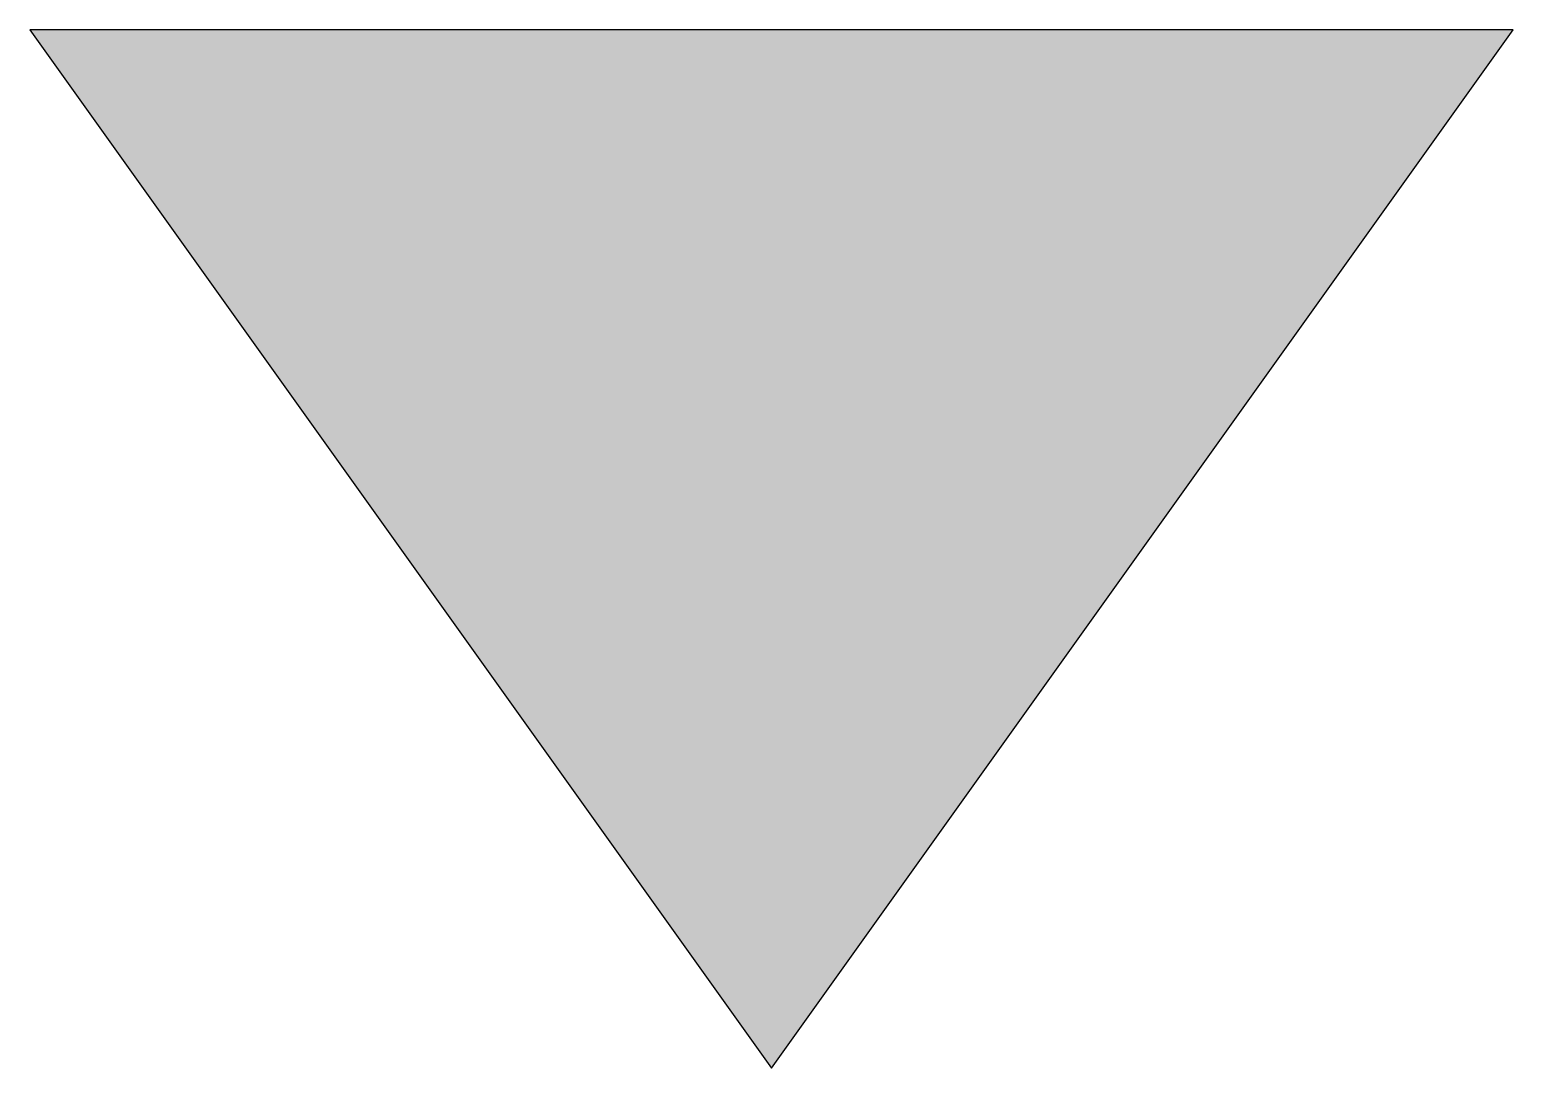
# Model space of a CAD drawing. Extents: x 4327.5 to 4332.5, y 1366.5 to 1370.
import ezdxf

# ---------------------------------------------------------------- set-up
doc = ezdxf.new("R2010")
doc.units = 0
doc.header["$LTSCALE"] = 10
doc.header["$MEASUREMENT"] = 0
doc.layers.get('0').update_dxf_attribs({"linetype": 'CONTINUOUS'})

msp = doc.modelspace()

# ---------------------------------------------------------------- linework, layer by layer
msp.add_lwpolyline([(4327.5, 1370), (4330, 1366.5), (4332.5, 1370), (4327.5, 1370)], close=True)
msp.add_solid([(4330, 1366.5), (4327.5, 1370), (4332.5, 1370)])

doc.saveas('drawing.dxf')
